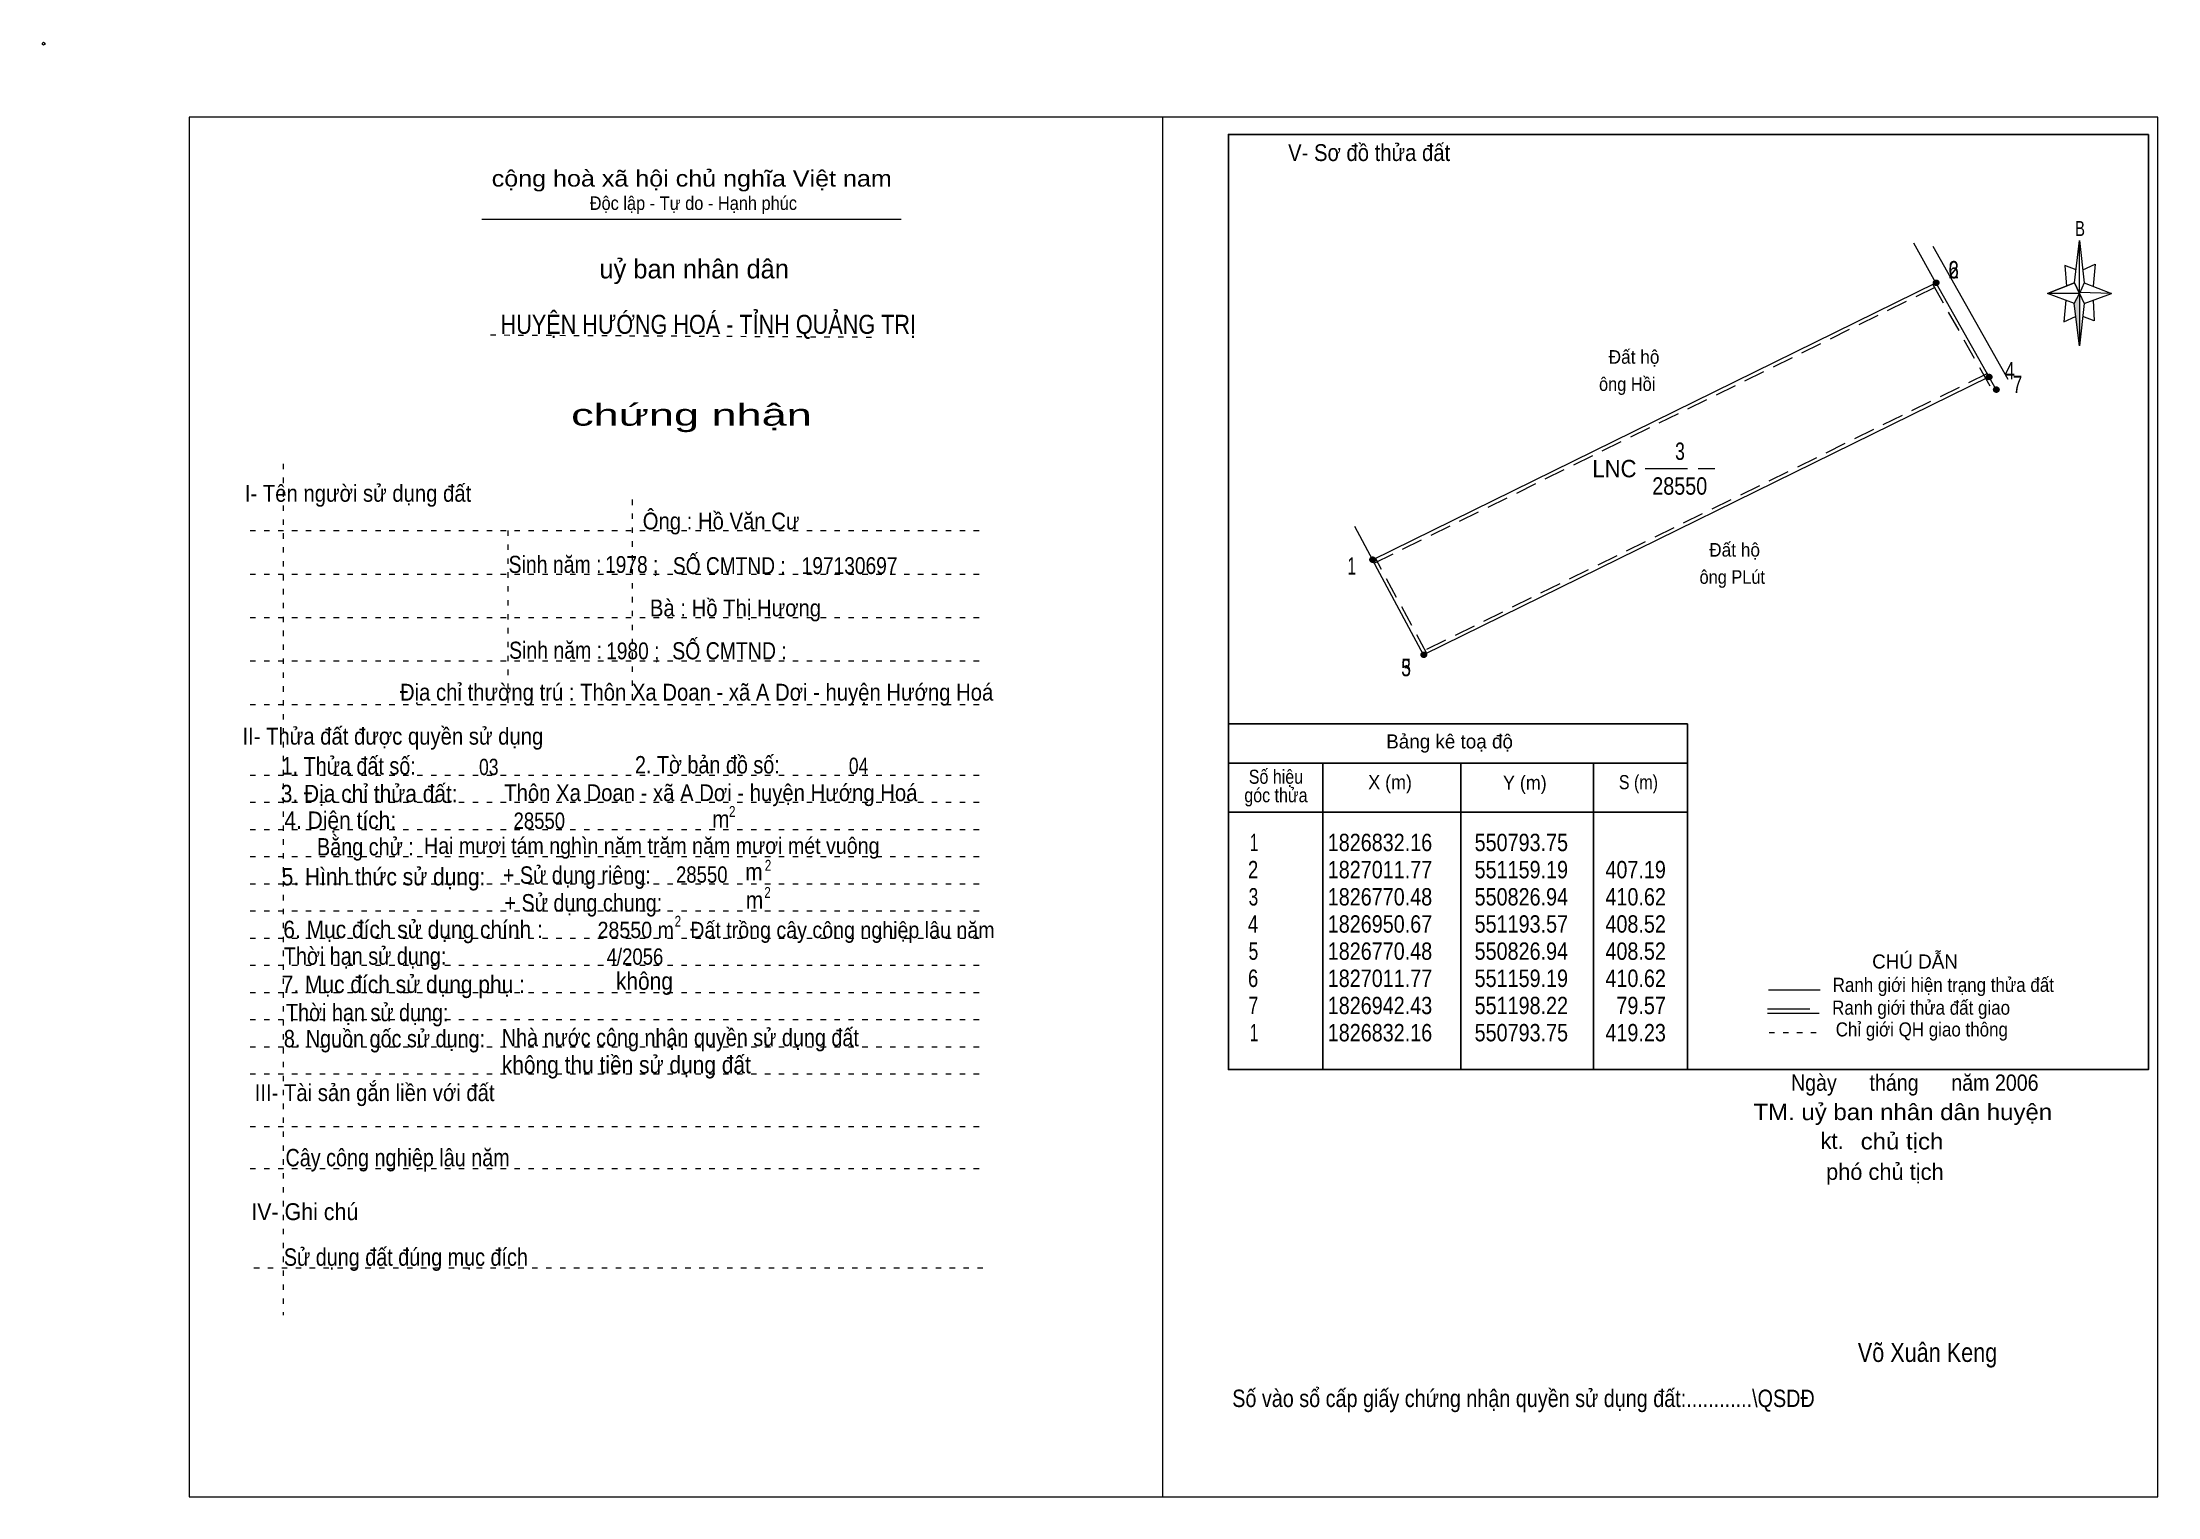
# Model space of a CAD drawing. Header units: centimetres. Extents: x -1.6 to 37.4, y -1.3 to 25.5.
import ezdxf
from ezdxf.enums import TextEntityAlignment as Align

# ---------------------------------------------------------------- set-up
doc = ezdxf.new("R2010")
doc.units = ezdxf.units.CM
doc.header["$LTSCALE"] = 0.13
for name, pattern in [('DOTTED', [1.5, 0.3, -1.2]), ('LONG_DASHED', [7.5, 6, -1.5]), ('MEDIUM_DASHED', [4.5, 3, -1.5])]:
    doc.linetypes.add(name, pattern=pattern)
for name, color, linetype, lineweight in [('1', 7, 'DOTTED', 13), ('10', 7, 'Continuous', 13), ('2', 7, 'Continuous', 25), ('3', 7, 'Continuous', 13), ('30', 7, 'Continuous', 13), ('32', 7, 'LONG_DASHED', 13), ('33', 7, 'LONG_DASHED', 13), ('35', 7, 'Continuous', 13)]:
    doc.layers.add(name, color=color, linetype=linetype, lineweight=lineweight)
doc.layers.add('4', color=7, linetype='Continuous')

msp = doc.modelspace()

# ---------------------------------------------------------------- hatches: boundary and pattern name
at = {"layer": '30'}
msp.add_hatch(color=256, dxfattribs=at).paths.add_polyline_path([(35.91, 20.87), (35.91, 19.91), (35.81, 20.69)])
at = {"layer": '32'}
for points in [[(33.3234, 21.0702, 1), (33.2234, 21.0702, 1)], [(33.3234, 21.0702, 1), (33.2234, 21.0702, 1)], [(34.2989, 19.3365, 1), (34.1989, 19.3365, 1)], [(34.4309, 19.1027, 1), (34.3309, 19.1027, 1)], [(22.9538, 15.9737, 1), (22.8538, 15.9737, 1)], [(23.8956, 14.2235, 1), (23.7956, 14.2235, 1)], [(23.8956, 14.2235, 1), (23.7956, 14.2235, 1)]]:
    msp.add_hatch(color=256, dxfattribs=at).paths.add_polyline_path(points)

# ---------------------------------------------------------------- linework, layer by layer
at = {"layer": '1', "linetype": 'Continuous'}
msp.add_line((6.51, 22.24), (14.23, 22.24), dxfattribs=at)
at = {"layer": '1'}
for p, q in [((6.67, 20.11), (13.82, 20.07)), ((2.86, 17.74), (2.86, 2.07)), ((9.28, 17.08), (9.28, 13.31)), ((2.25, 16.51), (15.75, 16.51)), ((6.99, 16.51), (6.99, 13.31)), ((2.25, 15.71), (15.75, 15.71)), ((2.25, 14.91), (15.75, 14.91)), ((2.25, 14.11), (15.75, 14.11)), ((2.25, 13.31), (15.75, 13.31)), ((2.25, 12.01), (15.75, 12.01)), ((2.25, 11.51), (15.75, 11.51)), ((2.25, 11.01), (15.75, 11.01)), ((2.25, 10.51), (15.75, 10.51)), ((2.25, 10.01), (15.75, 10.01)), ((2.25, 9.51), (15.75, 9.51)), ((2.25, 9.01), (15.75, 9.01)), ((2.25, 8.51), (15.75, 8.51)), ((2.25, 8.01), (15.75, 8.01)), ((2.25, 7.51), (15.75, 7.51)), ((2.25, 7.01), (15.75, 7.01)), ((2.25, 6.51), (15.75, 6.51)), ((2.25, 5.54), (15.75, 5.54)), ((2.25, 4.77), (15.75, 4.77)), ((2.32, 2.94), (15.82, 2.94))]:
    msp.add_line(p, q, dxfattribs=at)
at = {"layer": '10'}
for p, q in [((33.27, 21.07), (32.86, 21.8)), ((34.6, 19.29), (33.22, 21.74)), ((34.25, 19.34), (23.84, 14.22)), ((22.57, 16.59), (22.9, 15.97))]:
    msp.add_line(p, q, dxfattribs=at)
at = {"layer": '10', "linetype": 'MEDIUM_DASHED'}
for p, q in [((33.21, 21.04), (34.32, 19.07)), ((22.93, 15.91), (33.3, 21.01)), ((34.22, 19.4), (23.81, 14.28)), ((23.9, 14.25), (22.96, 16))]:
    msp.add_line(p, q, dxfattribs=at)
at = {"layer": '10'}
msp.add_lwpolyline([(23.84, 14.22), (22.9, 15.97), (33.27, 21.07), (34.38, 19.1)], dxfattribs=at)
msp.add_circle((-1.55, 25.47), 0.025, dxfattribs=at)
at = {"layer": '2'}
for p, q in [((20.25, 12.95), (28.7, 12.95)), ((28.7, 6.59), (28.7, 12.95)), ((20.25, 12.23), (28.7, 12.23)), ((21.99, 6.59), (21.99, 12.23)), ((24.53, 10.89), (24.53, 12.23)), ((26.97, 12.23), (26.97, 6.59)), ((20.25, 11.33), (28.7, 11.33))]:
    msp.add_line(p, q, dxfattribs=at)
msp.add_lwpolyline([(37.18, 23.8), (20.25, 23.8), (20.25, 6.59), (37.18, 6.59)], close=True, dxfattribs=at)
msp.add_lwpolyline([(24.53, 6.59), (24.53, 10.39), (24.53, 10.89)], dxfattribs=at)
at = {"layer": '3'}
msp.add_line((19.04, 24.12), (19.04, -1.27), dxfattribs=at)
for points in [[(19.04, 24.12), (1.13, 24.12), (1.13, -1.27), (19.04, -1.27)], [(19.04, -1.27), (37.35, -1.27), (37.35, 24.12), (19.04, 24.12)]]:
    msp.add_lwpolyline(points, dxfattribs=at)
at = {"layer": '30'}
for p, q in [((35.82, 21.07), (35.91, 21.85)), ((36, 21.07), (36.5, 20.87)), ((35.82, 20.69), (35.32, 20.87)), ((36, 20.69), (35.91, 19.91)), ((36.16, 20.75), (36.18, 20.37)), ((36.18, 20.37), (35.97, 20.45))]:
    msp.add_line(p, q, dxfattribs=at)
for points in [[(35.91, 21.85), (36, 21.07), (35.91, 20.87)], [(35.91, 20.87), (35.32, 20.87), (35.82, 21.07), (36, 20.69), (36.5, 20.87), (35.91, 20.89)], [(35.91, 20.87), (35.91, 19.91), (35.81, 20.69)]]:
    msp.add_lwpolyline(points, close=True, dxfattribs=at)
for points in [[(35.97, 21.31), (36.2, 21.41), (36.16, 21.01)], [(35.91, 20.87), (35.82, 21.07), (35.32, 20.87)], [(35.85, 21.31), (35.64, 21.39), (35.67, 21.01)], [(35.66, 20.75), (35.62, 20.35), (35.84, 20.45)], [(35.91, 20.87), (36, 20.69), (36.5, 20.87)]]:
    msp.add_lwpolyline(points, dxfattribs=at)
at = {"layer": '32'}
for centre in [(33.2734, 21.0702), (33.2734, 21.0702), (34.2489, 19.3365), (34.3809, 19.1027), (22.9038, 15.9737), (23.8456, 14.2235), (23.8456, 14.2235)]:
    msp.add_circle(centre, 0.05, dxfattribs=at)
at = {"layer": '33'}
msp.add_line((27.92, 17.65), (29.2, 17.65), dxfattribs=at)
at = {"layer": '35'}
for p, q in [((30.19, 8.06), (31.14, 8.06)), ((30.17, 7.63), (31.12, 7.63))]:
    msp.add_line(p, q, dxfattribs=at)
at = {"layer": '35', "linetype": 'LONG_DASHED'}
msp.add_line((30.17, 7.71), (31.12, 7.71), dxfattribs=at)
at = {"layer": '35', "linetype": 'DOTTED'}
msp.add_line((30.2, 7.27), (31.19, 7.27), dxfattribs=at)

# ---------------------------------------------------------------- texts
at = {"layer": '1'}
for s, height, width, p in [('V- Sơ đồ thửa đất', 0.31, 0.9, (22.84, 23.31)), ('cộng hoà xã hội chủ nghĩa Việt nam', 0.3, 1.15, (10.375, 22.84)), ('Độc lập - Tự do - Hạnh phúc', 0.25, 0.9, (10.405, 22.41)), ('chứng nhận', 0.4, 1.55, (10.37, 18.44)), ('I- Tên người sử dụng đất', 0.31, 0.9, (4.235, 17.04)), ('II- Thửa đất được quyền sử dụng', 0.31, 0.9, (4.875, 12.57)), ('III- Tài sản gắn liền với đất', 0.31, 0.9, (4.54, 6.01)), ('IV- Ghi chú', 0.31, 0.95, (3.255, 3.82))]:
    msp.add_text(s, height=height, dxfattribs=dict(at, width=width)).set_placement(p, align=Align.CENTER)
msp.add_text('uỷ ban nhân dân', height=0.35, dxfattribs=at).set_placement((10.42, 21.15), align=Align.CENTER)
at = {"layer": '10'}
for s, width, p in [('  Đất hộ', 0.95, (27.07, 19.58)), ('ông Hồi', 0.9, (27.07, 19.08)), ('  Đất hộ', 0.95, (28.92, 16.03)), ('ông PLút', 0.9, (28.92, 15.53))]:
    msp.add_text(s, height=0.25, dxfattribs=dict(at, width=width)).set_placement(p)
for s, height, width, p in [('Ông : Hồ Văn Cư', 0.31, 0.9, (10.915, 16.53)), ('Sinh năm :', 0.3149, 0.85, (7.86, 15.73)), ('1978 ;', 0.31, 0.85, (9.27, 15.73)), ('SỐ CMTND :   197130697', 0.31, 0.85, (12.095, 15.71)), ('Bà : Hồ Thị Hương', 0.31, 0.9, (11.18, 14.93)), ('Sinh năm :', 0.3149, 0.85, (7.87, 14.15)), ('1980 ;', 0.31, 0.85, (9.29, 14.14)), ('SỐ CMTND :', 0.3149, 0.85, (11.07, 14.14)), ('Địa chỉ thường trú : Thôn Xa Doan - xã A Dơi - huyện Hướng Hoá', 0.31, 0.9, (10.465, 13.38)), (' Thôn Xa Doan - xã A Dơi - huyện Hướng Hoá', 0.31, 0.9, (10.675, 11.53)), ('28550', 0.3, 0.85, (7.57, 11.02)), ('Hai mươi tám nghìn năm trăm năm mươi mét vuông ', 0.3, 0.9, (9.69, 10.56)), ('28550', 0.3, 0.85, (10.56, 10.03)), ('28550 m   Đất trồng cây công nghiệp lâu năm ', 0.3, 0.9, (12.345, 9.01)), ('4/2056    ', 0.3, 0.85, (9.52, 8.52)), ('Ngày      tháng      năm 2006', 0.3, 0.9, (32.88, 6.2)), ('TM. uỷ ban nhân dân huyện', 0.3, 1.1, (32.66, 5.66)), ('chủ tịch', 0.3, 1.1, (32.645, 5.12)), ('Võ Xuân Keng ', 0.35, 0.85, (33.17, 1.21))]:
    msp.add_text(s, height=height, dxfattribs=dict(at, width=width)).set_placement(p, align=Align.CENTER)
for s, p in [('kt.  ', (31.47, 5.13)), ('phó chủ tịch ', (32.385, 4.56))]:
    msp.add_text(s, height=0.3, dxfattribs=at).set_placement(p, align=Align.CENTER)
at = {"layer": '2'}
for s, height, width, p in [('HUYỆN HƯỚNG HOÁ - TỈNH QUẢNG TRỊ', 0.35, 0.85, (10.68, 20.13)), ('Số hiệu', 0.2591, 0.85, (21.125, 11.85)), ('3. Địa chỉ thửa đất:', 0.32, 0.9, (4.44, 11.51)), ('góc thửa', 0.2591, 0.85, (21.125, 11.51)), ('X (m)', 0.2591, 0.95, (23.225, 11.75)), ('Y (m)', 0.2591, 0.95, (25.705, 11.74)), ('S (m)', 0.2591, 0.85, (27.795, 11.75)), ('Số vào sổ cấp giấy chứng nhận quyền sử dụng đất:............\\QSDĐ', 0.32, 0.85, (25.68, 0.38))]:
    msp.add_text(s, height=height, dxfattribs=dict(at, width=width)).set_placement(p, align=Align.CENTER)
msp.add_text('Bảng kê toạ độ', height=0.2591, dxfattribs=at).set_placement((24.32, 12.5), align=Align.CENTER)
for s, height, width, p in [('1. Thửa đất số:', 0.32, 0.85, (2.83, 12.02)), ('2. Tờ bản đồ số:', 0.32, 0.85, (9.33, 12.04)), ('4. Diện tích:', 0.32, 0.9, (2.88, 11.02)), ('m', 0.32, 0.9, (10.75, 11.04)), ('2', 0.2, 0.8, (11.06, 11.24)), ('Bằng chử :', 0.32, 0.85, (3.48, 10.53)), ('5. Hình thức sử dụng:', 0.32, 0.9, (2.83, 9.98)), ('+ Sử dụng riêng:', 0.32, 0.85, (6.9, 10.01)), ('m', 0.32, 0.9, (11.36, 10.07)), ('2', 0.2, 0.8, (11.72, 10.25)), ('+ Sử dụng chung:', 0.32, 0.85, (6.93, 9.5)), ('m', 0.32, 0.9, (11.37, 9.55)), ('2', 0.2, 0.8, (11.71, 9.75)), ('6. Mục đích sử dụng chính : ', 0.32, 0.9, (2.86, 9.01)), ('2', 0.2, 0.8, (10.06, 9.22)), ('Thời hạn sử dụng: ', 0.32, 0.85, (2.87, 8.52)), ('7. Mục đích sử dụng phụ : ', 0.32, 0.9, (2.83, 8)), ('không', 0.32, 0.9, (8.98, 8.06)), ('Thời hạn sử dụng: ', 0.32, 0.85, (2.91, 7.48)), ('8. Nguồn gốc sử dụng: ', 0.32, 0.85, (2.87, 7)), ('Nhà nước công nhận quyền sử dụng đất ', 0.32, 0.85, (6.88, 7.02)), ('không thu tiền sử dụng đất', 0.32, 0.9, (6.88, 6.52)), ('Cây công nghiệp lâu năm', 0.32, 0.85, (2.9, 4.81)), ('Sử dụng đất đúng mục đích', 0.32, 0.85, (2.87, 2.98))]:
    msp.add_text(s, height=height, dxfattribs=dict(at, width=width)).set_placement(p)
at = {"layer": '30', "width": 0.75}
msp.add_text('B', height=0.2756, dxfattribs=at).set_placement((35.92, 21.93), align=Align.CENTER)
at = {"layer": '30'}
for s, width, p in [('1', 0.65, (20.8, 10.61)), ('1826832.16', 0.85, (24, 10.61)), ('550793.75', 0.85, (26.5, 10.61)), ('550793.75', 0.85, (26.5, 10.61)), ('2', 0.8, (20.8, 10.11)), ('1827011.77', 0.85, (24, 10.11)), ('551159.19', 0.85, (26.5, 10.11)), ('407.19', 0.85, (28.3, 10.11)), ('3', 0.75, (20.8, 9.61)), ('1826770.48', 0.85, (24, 9.61)), ('550826.94', 0.85, (26.5, 9.61)), ('410.62', 0.85, (28.3, 9.61)), ('4', 0.8, (20.8, 9.11)), ('1826950.67', 0.85, (24, 9.11)), ('551193.57', 0.85, (26.5, 9.11)), ('408.52', 0.85, (28.3, 9.11)), ('5', 0.75, (20.8, 8.61)), ('1826770.48', 0.85, (24, 8.61)), ('550826.94', 0.85, (26.5, 8.61)), ('408.52', 0.85, (28.3, 8.61)), ('6', 0.8, (20.8, 8.11)), ('1827011.77', 0.85, (24, 8.11)), ('551159.19', 0.85, (26.5, 8.11)), ('410.62', 0.85, (28.3, 8.11)), ('7', 0.75, (20.8, 7.61)), ('1826942.43', 0.85, (24, 7.61)), ('551198.22', 0.85, (26.5, 7.61)), ('79.57', 0.85, (28.3, 7.61)), ('1', 0.65, (20.8, 7.11)), ('1826832.16', 0.85, (24, 7.11)), ('550793.75', 0.85, (26.5, 7.11)), ('419.23', 0.85, (28.3, 7.11))]:
    msp.add_text(s, height=0.32, dxfattribs=dict(at, width=width)).set_placement(p, align=Align.RIGHT)
at = {"layer": '32'}
for s, width, p in [('2', 0.8, (33.595, 21.15)), ('6', 0.8, (33.595, 21.15)), ('4', 0.8, (34.625, 19.29)), ('7', 0.75, (34.77, 19.04)), ('1', 0.65, (22.52, 15.7)), ('3', 0.75, (23.52, 13.83)), ('5', 0.75, (23.52, 13.83))]:
    msp.add_text(s, height=0.32, dxfattribs=dict(at, width=width)).set_placement(p, align=Align.CENTER)
at = {"layer": '33'}
for s, width, p in [('3', 0.75, (28.56, 17.81)), ('28550', 0.85, (28.555, 17.17))]:
    msp.add_text(s, height=0.32, dxfattribs=dict(at, width=width)).set_placement(p, align=Align.CENTER)
at = {"layer": '33', "width": 0.95}
msp.add_text('LNC', height=0.32, dxfattribs=at).set_placement((27.76, 17.49), align=Align.RIGHT)
at = {"layer": '35'}
msp.add_text('CHÚ DẪN', height=0.2591, dxfattribs=at).set_placement((32.885, 8.45), align=Align.CENTER)
at = {"layer": '35', "width": 0.9}
for s, p in [('Ranh giới hiện trạng thửa đất', (33.405, 8.02)), ('Ranh giới thửa đất giao ', (33.04, 7.6)), ('Chỉ giới QH giao thông', (33.01, 7.2))]:
    msp.add_text(s, height=0.2591, dxfattribs=at).set_placement(p, align=Align.CENTER)
at = {"layer": '4', "width": 0.8}
for s, p in [('03', (6.64, 12.01)), ('04', (13.445, 12.03))]:
    msp.add_text(s, height=0.3, dxfattribs=at).set_placement(p, align=Align.CENTER)

doc.saveas('drawing.dxf')
